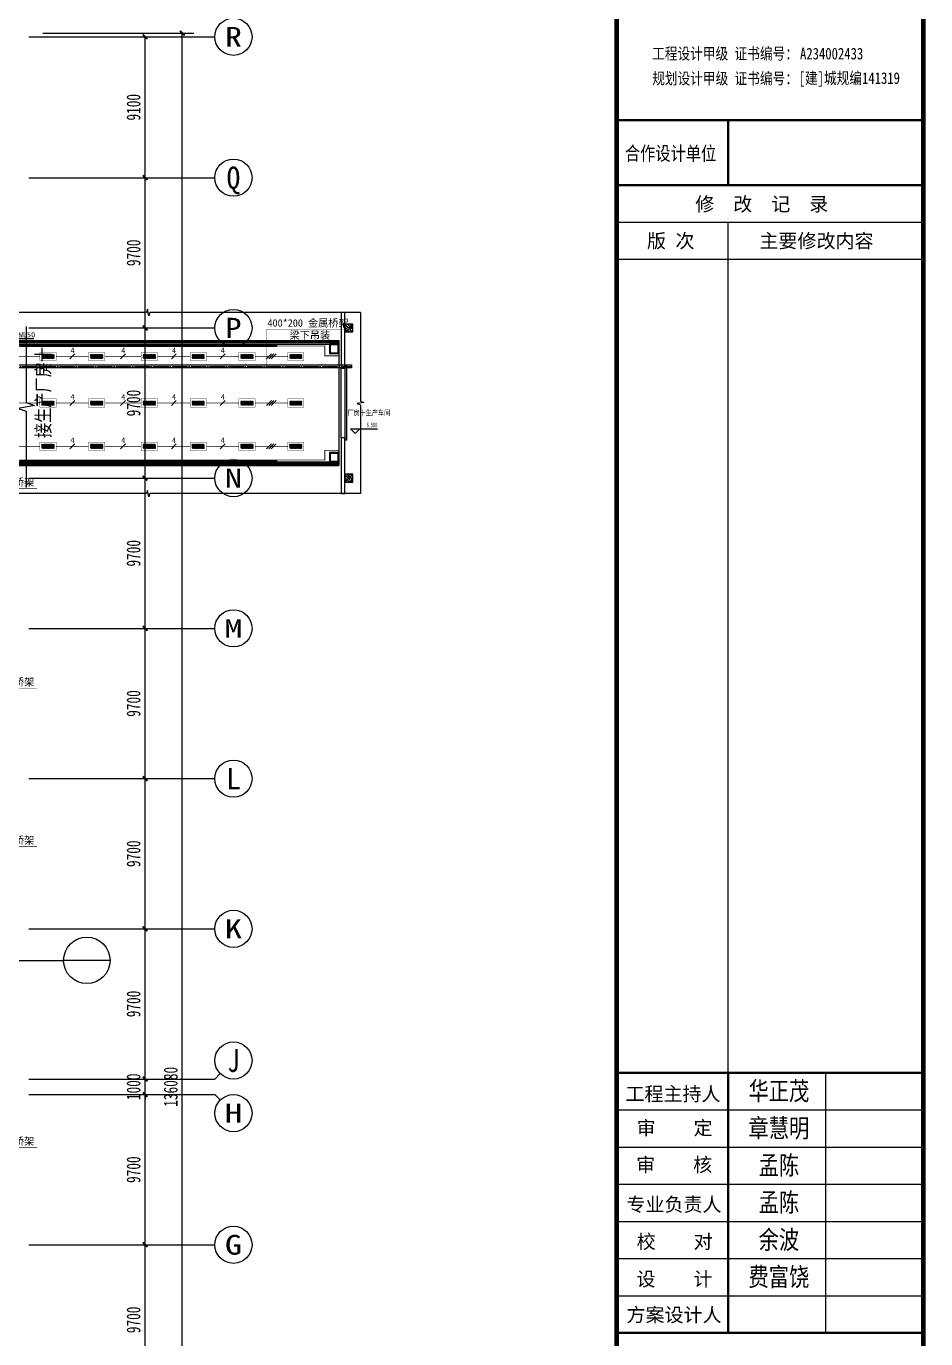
# Model space of a CAD drawing. Header units: millimetres. Extents: x -633009578 to 5705885, y -633235091 to 2571734.
# Drawn here: x 2916448 to 2974505, y 1907532 to 1992280 of the extents above; entities that cross this region are included whole.
import ezdxf
from ezdxf.enums import TextEntityAlignment as Align

# ---------------------------------------------------------------- set-up
doc = ezdxf.new("R2010")
doc.units = ezdxf.units.MM
doc.header["$LTSCALE"] = 1000
doc.header["$MEASUREMENT"] = 0
doc.linetypes.add('DASH', pattern=[0.35, 0.25, -0.1])
doc.linetypes.add('DOTE', pattern=[2.42, 2, -0.2, 0.02, -0.2])
doc.layers.get('0').update_dxf_attribs({"color": 9})
for name, color, linetype in [('3T_WOOD', 21, 'Continuous'), ('A-COLUM(柱)', 255, 'Continuous'), ('A-DI-E(标高)', 73, 'Continuous'), ('A-DI-I(索引)', 21, 'Continuous'), ('A-DI-S(箭头)', 76, 'Continuous'), ('A-DOOR(门）', 4, 'Continuous'), ('A-EQPM(设备)', 15, 'Continuous'), ('A-FLOR(看线)', 8, 'Continuous'), ('A-LM-RAIL(栏杆)', 167, 'Continuous'), ('A-ROOF-G(钢构)', 25, 'Continuous'), ('A-TEXT(房间)', 243, 'Continuous'), ('A-WALL(墙)', 255, 'Continuous'), ('A-WINDOW（窗）', 4, 'Continuous'), ('AXIS_TEXT', 7, 'Continuous'), ('C-AXIS(轴号)', 3, 'Continuous'), ('PUB_TEXT', 7, 'Continuous'), ('电-强电平面-标注', 3, 'Continuous'), ('电-强电平面-线缆', 3, 'Continuous'), ('电-桥架', 4, 'Continuous'), ('设备-照明', 3, 'Continuous'), ('设备-箱柜', 3, 'Continuous'), ('院图签、封面151013$0$PUB_TITLE', 153, 'Continuous'), ('院图签、封面151013$0$图签文字', 4, 'Continuous')]:
    doc.layers.add(name, color=color, linetype=linetype)
doc.styles.add('_TCH_AXIS', font='simhei.ttf', dxfattribs={"bigfont": 'GBCBIG'})
doc.styles.add('_TCH_DIM', font='simhei.ttf', dxfattribs={"width": 0.8, "bigfont": 'hztxt.shx'})
doc.styles.add('_TCH_DIM_T3', font='simhei.ttf', dxfattribs={"width": 0.707, "bigfont": 'GBCBIG'})
doc.styles.add('COMPLEX', font='simhei.ttf')
doc.styles.add('ELEC-DIM', font='simhei.ttf')
doc.styles.add('IDQSTYLE', font='simhei.ttf', dxfattribs={"width": 0.707, "bigfont": 'hztxt.shx'})
doc.styles.add('TXT', font='simhei.ttf', dxfattribs={"width": 0.8, "bigfont": 'hztxt.shx'})
doc.styles.add('院图签、封面151013$0$-宋体', font='simhei.ttf', dxfattribs={"width": 0.8})
doc.dimstyles.new('_TCH_ARCH&&300', dxfattribs={"dimtxt": 892.5, "dimasz": 300, "dimexe": 750, "dimexo": 900, "dimgap": 300, "dimtad": 1, "dimdec": 0, "dimzin": 0, "dimdsep": 46, "dimtxsty": '_TCH_DIM_T3', "dimblk": 'ARCHTICK', "dimcen": 0.09, "dimclrt": 7, "dimazin": 2, "dimtfac": 1, "dimtdec": 0, "dimtix": 1, "dimtmove": 2, "dimatfit": 3, "dimfxl": 1, "dimtolj": 1, "dimtzin": 0, "dimarcsym": 0})

# ---------------------------------------------------------------- blocks, each defined once
blk = doc.blocks.new('_ArchTick')
at = {"color": 0, "linetype": 'ByBlock', "const_width": 0.4}
blk.add_lwpolyline([(-0.5, -0.5), (0.5, 0.5)], dxfattribs=at)
blk = doc.blocks.new('*D497')
at = {"layer": 'C-AXIS(轴号)', "color": 0, "lineweight": -2, "transparency": 16777216}
for p, q in [((1261641, 1235622), (1268991, 1235622)), ((1268241, 1225922), (1268241, 1235622)), ((1261641, 1225922), (1268991, 1225922))]:
    blk.add_line(p, q, dxfattribs=at)
at = {"layer": 'Defpoints', "color": 0, "transparency": 16777216}
for p in [(1260741, 1235622), (1268241, 1235622), (1260741, 1225922)]:
    blk.add_point(p, dxfattribs=at)
at = {"layer": 'C-AXIS(轴号)', "color": 0, "linetype": 'ByBlock', "lineweight": -2, "transparency": 16777216, "xscale": 300, "yscale": 300, "zscale": 300}
for p, rotation in [((1268241, 1235622), 90), ((1268241, 1225922), 270)]:
    blk.add_blockref('_ArchTick', p, dxfattribs=dict(at, rotation=rotation))
at = {"layer": 'C-AXIS(轴号)', "color": 7, "transparency": 16777216, "insert": (1267494, 1230772), "char_height": 892.5, "attachment_point": 5, "rotation": 90, "style": '_TCH_DIM_T3'}
blk.add_mtext('\\A1;9700', dxfattribs=at)
blk = doc.blocks.new('*D498')
at = {"layer": 'C-AXIS(轴号)', "color": 0, "lineweight": -2, "transparency": 16777216}
for p, q in [((1261641, 1245322), (1268991, 1245322)), ((1268241, 1235622), (1268241, 1245322)), ((1261641, 1235622), (1268991, 1235622))]:
    blk.add_line(p, q, dxfattribs=at)
at = {"layer": 'Defpoints', "color": 0, "transparency": 16777216}
for p in [(1260741, 1245322), (1268241, 1245322), (1260741, 1235622)]:
    blk.add_point(p, dxfattribs=at)
at = {"layer": 'C-AXIS(轴号)', "color": 0, "linetype": 'ByBlock', "lineweight": -2, "transparency": 16777216, "xscale": 300, "yscale": 300, "zscale": 300}
for p, rotation in [((1268241, 1245322), 90), ((1268241, 1235622), 270)]:
    blk.add_blockref('_ArchTick', p, dxfattribs=dict(at, rotation=rotation))
at = {"layer": 'C-AXIS(轴号)', "color": 7, "transparency": 16777216, "insert": (1267494, 1240472), "char_height": 892.5, "attachment_point": 5, "rotation": 90, "style": '_TCH_DIM_T3'}
blk.add_mtext('\\A1;9700', dxfattribs=at)
blk = doc.blocks.new('*D499')
at = {"layer": 'C-AXIS(轴号)', "color": 0, "lineweight": -2, "transparency": 16777216}
for p, q in [((1261641, 1246322), (1268991, 1246322)), ((1268241, 1246322), (1268241, 1246622)), ((1268241, 1245322), (1268241, 1246322)), ((1261641, 1245322), (1268991, 1245322)), ((1268241, 1245322), (1268241, 1245022))]:
    blk.add_line(p, q, dxfattribs=at)
at = {"layer": 'Defpoints', "color": 0, "transparency": 16777216}
for p in [(1260741, 1246322), (1268241, 1246322), (1260741, 1245322)]:
    blk.add_point(p, dxfattribs=at)
at = {"layer": 'C-AXIS(轴号)', "color": 0, "linetype": 'ByBlock', "lineweight": -2, "transparency": 16777216, "xscale": 300, "yscale": 300, "zscale": 300}
for p, rotation in [((1268241, 1246322), 270), ((1268241, 1245322), 90)]:
    blk.add_blockref('_ArchTick', p, dxfattribs=dict(at, rotation=rotation))
at = {"layer": 'C-AXIS(轴号)', "color": 7, "transparency": 16777216, "insert": (1267494, 1245822), "char_height": 892.5, "attachment_point": 5, "rotation": 90, "style": '_TCH_DIM_T3'}
blk.add_mtext('\\A1;1000', dxfattribs=at)
blk = doc.blocks.new('*D500')
at = {"layer": 'C-AXIS(轴号)', "color": 0, "lineweight": -2, "transparency": 16777216}
for p, q in [((1261641, 1256022), (1268991, 1256022)), ((1268241, 1246322), (1268241, 1256022)), ((1261641, 1246322), (1268991, 1246322))]:
    blk.add_line(p, q, dxfattribs=at)
at = {"layer": 'Defpoints', "color": 0, "transparency": 16777216}
for p in [(1260741, 1256022), (1268241, 1256022), (1260741, 1246322)]:
    blk.add_point(p, dxfattribs=at)
at = {"layer": 'C-AXIS(轴号)', "color": 0, "linetype": 'ByBlock', "lineweight": -2, "transparency": 16777216, "xscale": 300, "yscale": 300, "zscale": 300}
for p, rotation in [((1268241, 1256022), 90), ((1268241, 1246322), 270)]:
    blk.add_blockref('_ArchTick', p, dxfattribs=dict(at, rotation=rotation))
at = {"layer": 'C-AXIS(轴号)', "color": 7, "transparency": 16777216, "insert": (1267494, 1251172), "char_height": 892.5, "attachment_point": 5, "rotation": 90, "style": '_TCH_DIM_T3'}
blk.add_mtext('\\A1;9700', dxfattribs=at)
blk = doc.blocks.new('*D501')
at = {"layer": 'C-AXIS(轴号)', "color": 0, "lineweight": -2, "transparency": 16777216}
for p, q in [((1261641, 1265722), (1268991, 1265722)), ((1268241, 1256022), (1268241, 1265722)), ((1261641, 1256022), (1268991, 1256022))]:
    blk.add_line(p, q, dxfattribs=at)
at = {"layer": 'Defpoints', "color": 0, "transparency": 16777216}
for p in [(1260741, 1265722), (1268241, 1265722), (1260741, 1256022)]:
    blk.add_point(p, dxfattribs=at)
at = {"layer": 'C-AXIS(轴号)', "color": 0, "linetype": 'ByBlock', "lineweight": -2, "transparency": 16777216, "xscale": 300, "yscale": 300, "zscale": 300}
for p, rotation in [((1268241, 1265722), 90), ((1268241, 1256022), 270)]:
    blk.add_blockref('_ArchTick', p, dxfattribs=dict(at, rotation=rotation))
at = {"layer": 'C-AXIS(轴号)', "color": 7, "transparency": 16777216, "insert": (1267494, 1260872), "char_height": 892.5, "attachment_point": 5, "rotation": 90, "style": '_TCH_DIM_T3'}
blk.add_mtext('\\A1;9700', dxfattribs=at)
blk = doc.blocks.new('*D502')
at = {"layer": 'C-AXIS(轴号)', "color": 0, "lineweight": -2, "transparency": 16777216}
for p, q in [((1261641, 1275422), (1268991, 1275422)), ((1268241, 1265722), (1268241, 1275422)), ((1261641, 1265722), (1268991, 1265722))]:
    blk.add_line(p, q, dxfattribs=at)
at = {"layer": 'Defpoints', "color": 0, "transparency": 16777216}
for p in [(1260741, 1275422), (1268241, 1275422), (1260741, 1265722)]:
    blk.add_point(p, dxfattribs=at)
at = {"layer": 'C-AXIS(轴号)', "color": 0, "linetype": 'ByBlock', "lineweight": -2, "transparency": 16777216, "xscale": 300, "yscale": 300, "zscale": 300}
for p, rotation in [((1268241, 1275422), 90), ((1268241, 1265722), 270)]:
    blk.add_blockref('_ArchTick', p, dxfattribs=dict(at, rotation=rotation))
at = {"layer": 'C-AXIS(轴号)', "color": 7, "transparency": 16777216, "insert": (1267494, 1270572), "char_height": 892.5, "attachment_point": 5, "rotation": 90, "style": '_TCH_DIM_T3'}
blk.add_mtext('\\A1;9700', dxfattribs=at)
blk = doc.blocks.new('*D503')
at = {"layer": 'C-AXIS(轴号)', "color": 0, "lineweight": -2, "transparency": 16777216}
for p, q in [((1261641, 1285122), (1268991, 1285122)), ((1268241, 1275422), (1268241, 1285122)), ((1261641, 1275422), (1268991, 1275422))]:
    blk.add_line(p, q, dxfattribs=at)
at = {"layer": 'Defpoints', "color": 0, "transparency": 16777216}
for p in [(1260741, 1285122), (1268241, 1285122), (1260741, 1275422)]:
    blk.add_point(p, dxfattribs=at)
at = {"layer": 'C-AXIS(轴号)', "color": 0, "linetype": 'ByBlock', "lineweight": -2, "transparency": 16777216, "xscale": 300, "yscale": 300, "zscale": 300}
for p, rotation in [((1268241, 1285122), 90), ((1268241, 1275422), 270)]:
    blk.add_blockref('_ArchTick', p, dxfattribs=dict(at, rotation=rotation))
at = {"layer": 'C-AXIS(轴号)', "color": 7, "transparency": 16777216, "insert": (1267494, 1280272), "char_height": 892.5, "attachment_point": 5, "rotation": 90, "style": '_TCH_DIM_T3'}
blk.add_mtext('\\A1;9700', dxfattribs=at)
blk = doc.blocks.new('*D504')
at = {"layer": 'C-AXIS(轴号)', "color": 0, "lineweight": -2, "transparency": 16777216}
for p, q in [((1261641, 1294822), (1268991, 1294822)), ((1268241, 1285122), (1268241, 1294822)), ((1261641, 1285122), (1268991, 1285122))]:
    blk.add_line(p, q, dxfattribs=at)
at = {"layer": 'Defpoints', "color": 0, "transparency": 16777216}
for p in [(1260741, 1294822), (1268241, 1294822), (1260741, 1285122)]:
    blk.add_point(p, dxfattribs=at)
at = {"layer": 'C-AXIS(轴号)', "color": 0, "linetype": 'ByBlock', "lineweight": -2, "transparency": 16777216, "xscale": 300, "yscale": 300, "zscale": 300}
for p, rotation in [((1268241, 1294822), 90), ((1268241, 1285122), 270)]:
    blk.add_blockref('_ArchTick', p, dxfattribs=dict(at, rotation=rotation))
at = {"layer": 'C-AXIS(轴号)', "color": 7, "transparency": 16777216, "insert": (1267494, 1289972), "char_height": 892.5, "attachment_point": 5, "rotation": 90, "style": '_TCH_DIM_T3'}
blk.add_mtext('\\A1;9700', dxfattribs=at)
blk = doc.blocks.new('*D505')
at = {"layer": 'C-AXIS(轴号)', "color": 0, "lineweight": -2, "transparency": 16777216}
for p, q in [((1261641, 1304522), (1268991, 1304522)), ((1268241, 1294822), (1268241, 1304522)), ((1261641, 1294822), (1268991, 1294822))]:
    blk.add_line(p, q, dxfattribs=at)
at = {"layer": 'Defpoints', "color": 0, "transparency": 16777216}
for p in [(1260741, 1304522), (1268241, 1304522), (1260741, 1294822)]:
    blk.add_point(p, dxfattribs=at)
at = {"layer": 'C-AXIS(轴号)', "color": 0, "linetype": 'ByBlock', "lineweight": -2, "transparency": 16777216, "xscale": 300, "yscale": 300, "zscale": 300}
for p, rotation in [((1268241, 1304522), 90), ((1268241, 1294822), 270)]:
    blk.add_blockref('_ArchTick', p, dxfattribs=dict(at, rotation=rotation))
at = {"layer": 'C-AXIS(轴号)', "color": 7, "transparency": 16777216, "insert": (1267494, 1299672), "char_height": 892.5, "attachment_point": 5, "rotation": 90, "style": '_TCH_DIM_T3'}
blk.add_mtext('\\A1;9700', dxfattribs=at)
blk = doc.blocks.new('*D506')
at = {"layer": 'C-AXIS(轴号)', "color": 0, "lineweight": -2, "transparency": 16777216}
for p, q in [((1261641, 1313622), (1268991, 1313622)), ((1268241, 1304522), (1268241, 1313622)), ((1261641, 1304522), (1268991, 1304522))]:
    blk.add_line(p, q, dxfattribs=at)
at = {"layer": 'Defpoints', "color": 0, "transparency": 16777216}
for p in [(1260741, 1313622), (1268241, 1313622), (1260741, 1304522)]:
    blk.add_point(p, dxfattribs=at)
at = {"layer": 'C-AXIS(轴号)', "color": 0, "linetype": 'ByBlock', "lineweight": -2, "transparency": 16777216, "xscale": 300, "yscale": 300, "zscale": 300}
for p, rotation in [((1268241, 1313622), 90), ((1268241, 1304522), 270)]:
    blk.add_blockref('_ArchTick', p, dxfattribs=dict(at, rotation=rotation))
at = {"layer": 'C-AXIS(轴号)', "color": 7, "transparency": 16777216, "insert": (1267494, 1309072), "char_height": 892.5, "attachment_point": 5, "rotation": 90, "style": '_TCH_DIM_T3'}
blk.add_mtext('\\A1;9100', dxfattribs=at)
blk = doc.blocks.new('*D507')
at = {"layer": 'C-AXIS(轴号)', "color": 0, "lineweight": -2, "transparency": 16777216}
for p, q in [((1261641, 1313862), (1271391, 1313862)), ((1270641, 1177782), (1270641, 1313862)), ((1261641, 1177782), (1271391, 1177782))]:
    blk.add_line(p, q, dxfattribs=at)
at = {"layer": 'Defpoints', "color": 0, "transparency": 16777216}
for p in [(1260741, 1313862), (1270641, 1313862), (1260741, 1177782)]:
    blk.add_point(p, dxfattribs=at)
at = {"layer": 'C-AXIS(轴号)', "color": 0, "linetype": 'ByBlock', "lineweight": -2, "transparency": 16777216, "xscale": 300, "yscale": 300, "zscale": 300}
for p, rotation in [((1270641, 1313862), 90), ((1270641, 1177782), 270)]:
    blk.add_blockref('_ArchTick', p, dxfattribs=dict(at, rotation=rotation))
at = {"layer": 'C-AXIS(轴号)', "color": 7, "transparency": 16777216, "insert": (1269894, 1245822), "char_height": 892.5, "attachment_point": 5, "rotation": 90, "style": '_TCH_DIM_T3'}
blk.add_mtext('\\A1;136080', dxfattribs=at)
blk = doc.blocks.new('_AXISO')
blk.add_circle((0, 0), 0.5)
at = {"layer": 'AXIS_TEXT', "style": 'COMPLEX', "width": 1.041667}
blk.add_attdef('A', text='', height=0.56, dxfattribs=at).set_placement((-0.25, -0.28), (0.25, -0.28), align=Align.FIT)
blk = doc.blocks.new('_FZH')
h = blk.add_hatch()
h.set_pattern_fill('钢筋混凝土', color=256, scale=0.1, style=0)
h.set_pattern_definition([(45, (0, 0), (-0.17678, 0.17678), []), (50, (0, 0), (0.71726, -0.06275), [0.075, -0.825]), (355, (0, 0), (-0.13875, 0.7522), [0.06, -0.66]), (100.45, (0.0598, -0.0052), (0.5785, 0.68944), [0.06374, -0.70114]), (46.18, (0, 0.2), (1.0672, -0.1655), [0.1125, -1.2375]), (96.64, (0.0889, 0.1862), (0.9347, 0.9741), [0.0956, -1.0517]), (351.18, (0, 0.2), (0.9347, 0.9741), [0.09, -0.99]), (21, (0.1, 0.15), (0.5969, -0.4026), [0.075, -0.825]), (326, (0.1, 0.15), (0.2433, 0.72515), [0.06, -0.66]), (71.45, (0.14974, 0.11645), (0.8402, 0.32253), [0.06374, -0.70114]), (37.5, (0, 0), (0.01216, 0.33289), [0, -0.652, 0, -0.67, 0, -0.6625]), (7.5, (0, 0), (0.26307, 0.39441), [0, -0.382, 0, -0.637, 0, -0.2525]), (-32.5, (-0.223, 0), (0.53382, -0.022555), [0, -0.25, 0, -0.78, 0, -1.035]), (-42.5, (-0.323, 0), (0.58319, 0.1001), [0, -0.325, 0, -0.518, 0, -0.735])])
h.paths.add_polyline_path([(-0.5, -0.5), (0.5, -0.5), (0.5, 0.5), (-0.5, 0.5)])
blk.add_lwpolyline([(-0.5, -0.5), (0.5, -0.5), (0.5, 0.5), (-0.5, 0.5)], close=True)
blk = doc.blocks.new('$TCHSYS$WIN2D')
for p, q in [((-0.5, 0.5), (0.5, 0.5)), ((-0.5, 0.5), (-0.5, -0.5)), ((0.5, 0.5), (0.5, -0.5)), ((0.5, 0.1667), (-0.5, 0.1667)), ((0.5, -0.1667), (-0.5, -0.1667)), ((-0.5, -0.5), (0.5, -0.5))]:
    blk.add_line(p, q)
blk = doc.blocks.new('$DorLib2D$00000126')
at = {"color": 0, "linetype": 'Continuous'}
for p, q in [((-0.532, 0.5), (-0.532, 0.9)), ((0.532, 0.9), (0.532, 0.5))]:
    blk.add_line(p, q, dxfattribs=at)
at = {"color": 0, "linetype": 'DASH'}
for p, q in [((-0.532, 0.9), (0.532, 0.9)), ((-0.532, 0.5), (0.532, 0.5))]:
    blk.add_line(p, q, dxfattribs=at)
blk = doc.blocks.new('G$C40EB86D1')
at = {"layer": 'A-DI-E(标高)'}
for p, q in [((26559, 2633), (26259, 2933)), ((26259, 2933), (28003, 2933)), ((26559, 2633), (26859, 2933))]:
    blk.add_line(p, q, dxfattribs=at)
at = {"layer": 'A-DI-S(箭头)'}
for points in [[(-500, 10450), (-500, 4712), (-290, 4636), (-710, 4562), (-500, 4487), (-500, -1250)], [(26900, 10450), (13312, 10450), (13236, 10240), (13162, 10660), (13087, 10450), (-500, 10450)], [(26900, 10450), (26900, 4712), (27110, 4636), (26690, 4562), (26900, 4487), (26900, -1250)], [(26900, -1250), (13312, -1250), (13236, -1460), (13162, -1040), (13087, -1250), (-500, -1250)]]:
    blk.add_lwpolyline(points, dxfattribs=at)
at = {"layer": 'A-DOOR(门）'}
for p, q in [((740, 2350), (740, 6850)), ((25660, 2350), (25660, 6850))]:
    blk.add_line(p, q, dxfattribs=at)
at = {"layer": 'A-EQPM(设备)', "const_width": 50}
for points in [[(900, 8050), (900, 7650), (1800, 7650), (1800, 8280), (4900, 8280), (4900, 8400)], [(25500, 8050), (25500, 7650), (24600, 7650), (24600, 8280), (21500, 8280), (21500, 8400)], [(900, 1150), (900, 1550), (1800, 1550), (1800, 920), (4900, 920), (4900, 800)], [(25500, 1150), (25500, 1550), (24600, 1550), (24600, 920), (21500, 920), (21500, 800)]]:
    blk.add_lwpolyline(points, dxfattribs=at)
at = {"layer": 'A-FLOR(看线)'}
for points in [[(900, 8400), (900, 800)], [(4900, 8280), (21500, 8280)], [(25500, 8400), (25500, 800)], [(4900, 920), (21500, 920)]]:
    blk.add_lwpolyline(points, dxfattribs=at)
at = {"layer": 'A-LM-RAIL(栏杆)'}
for points in [[(4900, 8360), (21500, 8360)], [(4900, 8320), (21500, 8320)], [(4900, 880), (21500, 880)], [(4900, 840), (21500, 840)]]:
    blk.add_lwpolyline(points, dxfattribs=at)
at = {"layer": 'A-ROOF-G(钢构)'}
for points in [[(900, 8400), (1500, 8400), (1500, 7800), (900, 7800)], [(950, 8350), (1450, 8350), (1450, 7850), (950, 7850)], [(25500, 8400), (24900, 8400), (24900, 7800), (25500, 7800)], [(25450, 8350), (24950, 8350), (24950, 7850), (25450, 7850)], [(900, 1400), (1500, 1400), (1500, 800), (900, 800)], [(950, 1350), (1450, 1350), (1450, 850), (950, 850)], [(25500, 1400), (24900, 1400), (24900, 800), (25500, 800)], [(25450, 1350), (24950, 1350), (24950, 850), (25450, 850)]]:
    blk.add_lwpolyline(points, close=True, dxfattribs=at)
at = {"layer": 'A-WALL(墙)'}
for p, q in [((500, 10450), (500, 6850)), ((740, 10450), (500, 10450)), ((740, 6850), (740, 10450)), ((25660, 10450), (25660, 6850)), ((25900, 10450), (25660, 10450)), ((25900, 6850), (25900, 10450)), ((900, 8640), (900, 8400)), ((25500, 8640), (25500, 8400)), ((500, 6850), (740, 6850)), ((25660, 6850), (25900, 6850)), ((740, 2350), (500, 2350)), ((500, 2350), (500, -1250)), ((740, -1250), (740, 2350)), ((25900, 2350), (25660, 2350)), ((25660, 2350), (25660, -1250)), ((25900, -1250), (25900, 2350)), ((900, 800), (900, 560)), ((25500, 800), (25500, 560)), ((500, -1250), (740, -1250)), ((25660, -1250), (25900, -1250))]:
    blk.add_line(p, q, dxfattribs=at)
at = {"layer": 'A-COLUM(柱)', "xscale": 500, "yscale": 500, "zscale": 500, "rotation": 90}
for p in [(250, 9450), (26150, 9450), (250, -250), (26150, -250)]:
    blk.add_blockref('_FZH', p, dxfattribs=at)
at = {"layer": 'A-DOOR(门）', "xscale": -4500, "zscale": -4500, "rotation": 89.99999999999999}
for p, yscale in [((620, 4600), 240), ((25780, 4600), -240)]:
    blk.add_blockref('$DorLib2D$00000126', p, dxfattribs=dict(at, yscale=yscale))
at = {"layer": 'A-WINDOW（窗）', "xscale": -24600, "zscale": -24600, "rotation": 180}
for p, yscale in [((13200, 8520), 240), ((13200, 680), -240)]:
    blk.add_blockref('$TCHSYS$WIN2D', p, dxfattribs=dict(at, yscale=yscale))
at = {"layer": 'A-TEXT(房间)', "style": 'TXT', "width": 0.8}
blk.add_text('厂房十生产车间', height=350, dxfattribs=at).set_placement((26066, 3797))
at = {"layer": 'PUB_TEXT', "style": '_TCH_DIM', "width": 0.564706}
blk.add_text('6.500', height=297.5, dxfattribs=at).set_placement((27301, 3038))
blk = doc.blocks.new('*X353')
at = {"color": 0, "linetype": 'Continuous'}
for p, q in [((277.11, 221.95), (279.54, 224.38)), ((277.11, 222.23), (279.25, 224.38)), ((277.11, 222.52), (278.97, 224.38)), ((277.11, 222.8), (278.69, 224.38)), ((277.11, 223.08), (278.41, 224.38)), ((277.11, 223.37), (278.12, 224.38)), ((277.11, 223.65), (277.84, 224.38)), ((277.11, 223.93), (277.56, 224.38)), ((277.11, 224.21), (277.27, 224.38)), ((277.32, 221.88), (279.82, 224.38)), ((277.6, 221.88), (280.1, 224.38)), ((277.89, 221.88), (280.39, 224.38)), ((278.17, 221.88), (280.67, 224.38)), ((278.45, 221.88), (280.95, 224.38)), ((278.73, 221.88), (281.23, 224.38)), ((279.02, 221.88), (281.52, 224.38)), ((279.3, 221.88), (281.8, 224.38)), ((279.58, 221.88), (282.08, 224.38)), ((279.87, 221.88), (282.37, 224.38)), ((280.15, 221.88), (282.65, 224.38)), ((280.43, 221.88), (282.93, 224.38)), ((280.71, 221.88), (283.21, 224.38)), ((281, 221.88), (283.5, 224.38)), ((281.28, 221.88), (283.78, 224.38)), ((281.56, 221.88), (284.06, 224.38)), ((281.85, 221.88), (284.35, 224.38)), ((282.13, 221.88), (284.61, 224.36)), ((282.41, 221.88), (284.61, 224.08)), ((282.69, 221.88), (284.61, 223.79)), ((282.98, 221.88), (284.61, 223.51)), ((283.26, 221.88), (284.61, 223.23)), ((283.54, 221.88), (284.61, 222.95)), ((283.83, 221.88), (284.61, 222.66)), ((284.11, 221.88), (284.61, 222.38)), ((284.39, 221.88), (284.61, 222.1))]:
    blk.add_line(p, q, dxfattribs=at)
blk = doc.blocks.new('HC000062')
at = {"color": 0, "linetype": 'Continuous', "const_width": 0.2}
for points in [[(-4.98, 2.5), (5.02, 2.5), (5.02, -2.5), (-4.98, -2.5), (-4.98, 2.5)], [(-3.73, 1.25), (-3.73, -1.25), (3.77, -1.25), (3.77, 1.25), (-3.73, 1.25)]]:
    blk.add_lwpolyline(points, dxfattribs=at)
at = {"color": 0, "linetype": 'Continuous'}
blk.add_blockref('*X353', (-280.83, -223.13), dxfattribs=at)
at = {"color": 0, "style": 'IDQSTYLE', "width": 0.7}
blk.add_attdef('PSFHATT', (7.02, -2.5), '', height=2.5, dxfattribs=at)
blk = doc.blocks.new('建筑图框_A1')
at = {"layer": '院图签、封面151013$0$PUB_TITLE'}
for p, q in [((76500, 49000), (83100, 49000)), ((83100, 49000), (76500, 49000)), ((76500, 49000), (83100, 49000)), ((83100, 48200), (76500, 48200)), ((78900, 29801), (78900, 48199)), ((83100, 47400), (76500, 47400)), ((83100, 29900), (76500, 29900)), ((83100, 29900), (76500, 29900)), ((76500, 29900), (83100, 29900)), ((76500, 29900), (83100, 29900)), ((76500, 29900), (83100, 29900)), ((83100, 29900), (76500, 29900)), ((76500, 29900), (83100, 29900)), ((76500, 29900), (83100, 29900)), ((83100, 29900), (76500, 29900)), ((81000, 24301), (81000, 29900)), ((76500, 29100), (83100, 29100)), ((76500, 28300), (83100, 28300)), ((76500, 27500), (83100, 27500)), ((76500, 26700), (83100, 26700)), ((76500, 25900), (83100, 25900)), ((76500, 25100), (83100, 25100))]:
    blk.add_line(p, q, dxfattribs=at)
at = {"layer": '院图签、封面151013$0$PUB_TITLE', "const_width": 100}
blk.add_lwpolyline([(2500, 1000), (83100, 1000), (83100, 58400), (2500, 58400)], close=True, dxfattribs=at)
at = {"layer": '院图签、封面151013$0$PUB_TITLE'}
for points, const_width in [([(76500, 1000), (76500, 58400)], 100), ([(76500, 50400), (83100, 50400)], 48), ([(78900, 49000), (78900, 50400)], 48), ([(76500, 49000), (83100, 49000)], 48), ([(76500, 29900), (83100, 29900)], 50), ([(76500, 29900), (83100, 29900)], 48), ([(76500, 29900), (83100, 29900)], 48), ([(76500, 29900), (83100, 29900)], 48), ([(76500, 29900), (83100, 29900)], 48), ([(76500, 29900), (83100, 29900)], 48), ([(76500, 29900), (83100, 29900)], 48), ([(76500, 29900), (83100, 29900)], 48), ([(76500, 29900), (83100, 29900)], 48), ([(83100, 29900), (76500, 29900)], 35.3), ([(83100, 29900), (76500, 29900)], 35.3), ([(78900, 24301), (78900, 29900)], 48), ([(76500, 24300), (83100, 24300)], 48)]:
    blk.add_lwpolyline(points, dxfattribs=dict(at, const_width=const_width))
at = {"layer": '院图签、封面151013$0$PUB_TITLE', "style": '院图签、封面151013$0$-宋体', "width": 0.8}
for s, height, p in [('工程设计甲级 证书编号：', 250, (77264, 51709)), ('A234002433', 250, (80445, 51709)), ('规划设计甲级 证书编号：', 250, (77264, 51174)), ('[建]城规编141319', 250, (80416, 51182)), ('合作设计单位', 300, (76678, 49536))]:
    blk.add_text(s, height=height, dxfattribs=at).set_placement(p)
at = {"layer": '院图签、封面151013$0$PUB_TITLE', "style": '院图签、封面151013$0$-宋体'}
for s, p in [('修  改  记  录', (78192, 48446)), ('版 次', (77152, 47653)), ('主要修改内容', (79572, 47653)), ('工程主持人', (76689, 29294)), ('审    定', (76930, 28560)), ('审    核', (76921, 27769)), ('专业负责人', (76711, 26914)), ('校    对', (76930, 26115)), ('设    计', (76926, 25308)), ('方案设计人', (76712, 24538))]:
    blk.add_text(s, height=300, dxfattribs=at).set_placement(p)
at = {"layer": '院图签、封面151013$0$图签文字', "color": 6, "style": '院图签、封面151013$0$-宋体'}
for tag, height, width, p in [('工程主持人', 400, 0.8, (79991, 29506)), ('审定', 400, 0.8, (79991, 28706)), ('审核', 400, 0.8, (79991, 27906)), ('专业负责人', 400, 0.8, (79991, 27106)), ('校对', 400, 0.8, (79991, 26306)), ('设计', 400, 0.8, (79991, 25506)), ('方案设计人', 400, 0.8, (79991, 24707)), ('工程编号', 300, 0.7, (81000, 8700)), ('版次', 300, 0.7, (78738, 3006)), ('日期', 300, 0.7, (82038, 3000)), ('比例', 300, 0.7, (78738, 2200)), ('图号_X施', 300, 0.7, (81538, 2200)), ('图号', 200, 0.7, (82538, 2400)), ('图号_总数', 200, 0.7, (82538, 2000))]:
    blk.add_attdef(tag, text='', height=height, dxfattribs=dict(at, width=width)).set_placement(p, align=Align.MIDDLE_CENTER)
at = {"layer": '院图签、封面151013$0$图签文字', "color": 6, "style": '院图签、封面151013$0$-宋体', "width": 0.7}
for tag, p in [('建设单位_001', (80936, 7446)), ('工程名称_001', (80934, 6045)), ('图名_001', (79743, 4060))]:
    blk.add_attdef(tag, p, '', height=300, dxfattribs=at)
blk = doc.blocks.new('9-3-1')
at = {"layer": 'A-DI-I(索引)'}
for p in [(1256723.8, 1253984.2), (1265978.9, 1253984.2)]:
    blk.add_line(p, (1262978.9, 1253984.2), dxfattribs=at)
blk.add_circle((1264478.9, 1253984.2), 1500, dxfattribs=at)
at = {"layer": 'A-DI-S(箭头)'}
blk.add_lwpolyline([(1260568.4, 1294922.1), (1260568.4, 1290003.3), (1261093.4, 1289812.2), (1260043.4, 1289627.1), (1260568.4, 1289440.8), (1260568.4, 1284522.1)], dxfattribs=at)
at = {"layer": 'A-WALL(墙)'}
blk.add_line((1260568.4, 1285932.1), (1260568.4, 1286172.1), dxfattribs=at)
at = {"layer": 'C-AXIS(轴号)'}
for p, q in [((1260740.6, 1313622.1), (1272740.6, 1313622.1)), ((1260740.6, 1304522.1), (1272740.6, 1304522.1)), ((1260740.6, 1294822.1), (1272740.6, 1294822.1)), ((1260740.6, 1285122.1), (1272740.6, 1285122.1)), ((1260740.6, 1275422.1), (1272740.6, 1275422.1)), ((1260740.6, 1265722.1), (1272740.6, 1265722.1)), ((1260740.6, 1256022.1), (1272740.6, 1256022.1)), ((1273092.1, 1246673.6), (1272740.6, 1246322.1)), ((1260740.6, 1246322.1), (1272740.6, 1246322.1)), ((1260740.6, 1245322.1), (1272740.6, 1245322.1)), ((1273092.1, 1244970.6), (1272740.6, 1245322.1)), ((1260740.6, 1235622.1), (1272740.6, 1235622.1))]:
    blk.add_line(p, q, dxfattribs=at)
ref = blk.add_blockref('_AXISO', (1273940.6, 1313622.1), dxfattribs=dict(at, xscale=2400, yscale=2400, zscale=2400))
ref.add_attrib('A', 'R', dxfattribs={"layer": 'AXIS_TEXT', "height": 1275.6, "style": '_TCH_AXIS'}).set_placement((1273393.9, 1312984.3), (1274487.3, 1312984.3), align=Align.FIT)
ref = blk.add_blockref('_AXISO', (1273940.6, 1304522.1), dxfattribs=dict(at, xscale=2400, yscale=2400, zscale=2400))
ref.add_attrib('A', 'Q', dxfattribs={"layer": 'AXIS_TEXT', "height": 1430.8, "style": '_TCH_AXIS', "width": 0.807692}).set_placement((1273500.4, 1303806.7), (1274380.8, 1303806.7), align=Align.FIT)
ref = blk.add_blockref('_AXISO', (1273940.6, 1294822.1), dxfattribs=dict(at, xscale=2400, yscale=2400, zscale=2400))
ref.add_attrib('A', 'P', dxfattribs={"layer": 'AXIS_TEXT', "height": 1305.8, "style": '_TCH_AXIS'}).set_placement((1273412.1, 1294169.2), (1274469.1, 1294169.2), align=Align.FIT)
ref = blk.add_blockref('_AXISO', (1273940.6, 1285122.1), dxfattribs=dict(at, xscale=2400, yscale=2400, zscale=2400))
ref.add_attrib('A', 'N', dxfattribs={"layer": 'AXIS_TEXT', "height": 1245.8, "style": '_TCH_AXIS'}).set_placement((1273377, 1284499.2), (1274504.2, 1284499.2), align=Align.FIT)
ref = blk.add_blockref('_AXISO', (1273940.6, 1275422.1), dxfattribs=dict(at, xscale=2400, yscale=2400, zscale=2400))
ref.add_attrib('A', 'M', dxfattribs={"layer": 'AXIS_TEXT', "height": 1187.9, "style": '_TCH_AXIS'}).set_placement((1273346.6, 1274828.1), (1274534.6, 1274828.1), align=Align.FIT)
ref = blk.add_blockref('_AXISO', (1273940.6, 1265722.1), dxfattribs=dict(at, xscale=2400, yscale=2400, zscale=2400))
ref.add_attrib('A', 'L', dxfattribs={"layer": 'AXIS_TEXT', "height": 1367.1, "style": '_TCH_AXIS'}).set_placement((1273452.4, 1265038.5), (1274428.8, 1265038.5), align=Align.FIT)
ref = blk.add_blockref('_AXISO', (1273940.6, 1256022.1), dxfattribs=dict(at, xscale=2400, yscale=2400, zscale=2400))
ref.add_attrib('A', 'K', dxfattribs={"layer": 'AXIS_TEXT', "height": 1245.8, "style": '_TCH_AXIS'}).set_placement((1273377, 1255399.2), (1274504.2, 1255399.2), align=Align.FIT)
ref = blk.add_blockref('_AXISO', (1273940.6, 1247522.1), dxfattribs=dict(at, xscale=2400, yscale=2400, zscale=2400))
ref.add_attrib('A', 'J', dxfattribs={"layer": 'AXIS_TEXT', "height": 1488.2, "style": '_TCH_AXIS'}).set_placement((1273550.8, 1246778), (1274330.4, 1246778), align=Align.FIT)
ref = blk.add_blockref('_AXISO', (1273940.6, 1244122.1), dxfattribs=dict(at, xscale=2400, yscale=2400, zscale=2400))
ref.add_attrib('A', 'H', dxfattribs={"layer": 'AXIS_TEXT', "height": 1216.6, "style": '_TCH_AXIS'}).set_placement((1273361.3, 1243513.8), (1274519.9, 1243513.8), align=Align.FIT)
ref = blk.add_blockref('_AXISO', (1273940.6, 1235622.1), dxfattribs=dict(at, xscale=2400, yscale=2400, zscale=2400))
ref.add_attrib('A', 'G', dxfattribs={"layer": 'AXIS_TEXT', "height": 1275.6, "style": '_TCH_AXIS'}).set_placement((1273393.9, 1234984.3), (1274487.3, 1234984.3), align=Align.FIT)
at = {"layer": 'A-TEXT(房间)', "style": 'TXT', "width": 0.8}
blk.add_text('接生产厂房十', height=900, rotation=90, dxfattribs=at).set_placement((1262111.2, 1287710.4))
at = {"layer": 'C-AXIS(轴号)'}
for p1, p2, distance, picture, middle in [((1260740.6, 1177782.1), (1260740.6, 1313862.1), -9900, '*D507', (1269894.3, 1245822.1)), ((1260740.6, 1304522.1), (1260740.6, 1313622.1), -7500, '*D506', (1267494.3, 1309072.1)), ((1260740.6, 1294822.1), (1260740.6, 1304522.1), -7500, '*D505', (1267494.3, 1299672.1)), ((1260740.6, 1285122.1), (1260740.6, 1294822.1), -7500, '*D504', (1267494.3, 1289972.1)), ((1260740.6, 1275422.1), (1260740.6, 1285122.1), -7500, '*D503', (1267494.3, 1280272.1)), ((1260740.6, 1265722.1), (1260740.6, 1275422.1), -7500, '*D502', (1267494.3, 1270572.1)), ((1260740.6, 1256022.1), (1260740.6, 1265722.1), -7500, '*D501', (1267494.3, 1260872.1)), ((1260740.6, 1246322.1), (1260740.6, 1256022.1), -7500, '*D500', (1267494.3, 1251172.1)), ((1260740.6, 1245322.1), (1260740.6, 1246322.1), -7500, '*D499', (1267494.3, 1245822.1)), ((1260740.6, 1235622.1), (1260740.6, 1245322.1), -7500, '*D498', (1267494.3, 1240472.1)), ((1260740.6, 1225922.1), (1260740.6, 1235622.1), -7500, '*D497', (1267494.3, 1230772.1))]:
    dim = blk.add_aligned_dim(p1=p1, p2=p2, distance=distance, dimstyle='_TCH_ARCH&&300', dxfattribs=at)
    dim.commit()
    dim.dimension.update_dxf_attribs({"geometry": picture, "text_midpoint": middle})

msp = doc.modelspace()

# ---------------------------------------------------------------- linework, layer by layer
at = {"layer": '电-强电平面-标注'}
for p, q in [((2914356.6, 1972127.4), (2916940.7, 1972127.4)), ((2919580.5, 1971120.5), (2919262.3, 1970802.3)), ((2922855.5, 1971120.5), (2922537.3, 1970802.3)), ((2926130.5, 1971120.5), (2925812.3, 1970802.3)), ((2929280.5, 1971120.5), (2928962.3, 1970802.3)), ((2932280.6, 1971120.5), (2931962.4, 1970802.3)), ((2932430.6, 1971120.5), (2932112.4, 1970802.3)), ((2932580.6, 1971120.5), (2932262.4, 1970802.3)), ((2919580.5, 1968108.7), (2919262.3, 1967790.5)), ((2922855.5, 1968108.7), (2922537.3, 1967790.5)), ((2926130.5, 1968108.7), (2925812.3, 1967790.5)), ((2929280.5, 1968108.7), (2928962.3, 1967790.5)), ((2932280.6, 1968108.7), (2931962.4, 1967790.5)), ((2932430.6, 1968108.7), (2932112.4, 1967790.5)), ((2932580.6, 1968108.7), (2932262.4, 1967790.5)), ((2919580.5, 1965313.4), (2919262.3, 1964995.2)), ((2922855.5, 1965313.4), (2922537.3, 1964995.2)), ((2926130.5, 1965313.4), (2925812.3, 1964995.2)), ((2929280.5, 1965313.4), (2928962.3, 1964995.2)), ((2932280.6, 1965313.4), (2931962.4, 1964995.2)), ((2932430.6, 1965313.4), (2932112.4, 1964995.2)), ((2932580.6, 1965313.4), (2932262.4, 1964995.2))]:
    msp.add_line(p, q, dxfattribs=at)
at = {"layer": '电-强电平面-线缆', "color": 1, "linetype": 'Continuous', "const_width": 45}
for points in [[(2915221.5, 1970961.4), (2917321.3, 1970961.4)], [(2918371.5, 1970961.4), (2920471.3, 1970961.4)], [(2921521.5, 1970961.4), (2923871.3, 1970961.4)], [(2924921.5, 1970961.4), (2927021.3, 1970961.4)], [(2928071.5, 1970961.4), (2930171.3, 1970961.4)], [(2931221.5, 1970961.4), (2933321.4, 1970961.4)], [(2915221.5, 1967949.6), (2917321.3, 1967949.6)], [(2918371.5, 1967949.6), (2920471.3, 1967949.6)], [(2921521.5, 1967949.6), (2923871.3, 1967949.6)], [(2924921.5, 1967949.6), (2927021.3, 1967949.6)], [(2928071.5, 1967949.6), (2930171.3, 1967949.6)], [(2931221.5, 1967949.6), (2933321.4, 1967949.6)], [(2915221.5, 1965154.3), (2917321.3, 1965154.3)], [(2918371.5, 1965154.3), (2920471.3, 1965154.3)], [(2921521.5, 1965154.3), (2923871.3, 1965154.3)], [(2924921.5, 1965154.3), (2927021.3, 1965154.3)], [(2928071.5, 1965154.3), (2930171.3, 1965154.3)], [(2931221.5, 1965154.3), (2933321.4, 1965154.3)]]:
    msp.add_lwpolyline(points, dxfattribs=at)
at = {"layer": '电-桥架', "color": 5, "linetype": 'DOTE', "ltscale": 0.5}
msp.add_line((2911337, 1970315.5), (2937449.5, 1970315.5), dxfattribs=at)
at = {"layer": '电-桥架', "ltscale": 0.5}
msp.add_lwpolyline([(2937449.5, 1970215.5), (2911337, 1970215.5), (2911337, 1970415.5), (2937449.5, 1970415.5)], close=True, dxfattribs=at)
at = {"layer": '设备-箱柜', "color": 6}
for points in [[(2931956.3, 1970287, 12, 12, 0), (2931956.3, 1972723.5, 12, 12, 0), (2931956.3, 1972723.5, 36, 36, 0), (2937428.2, 1972723.5, 36, 36, 0)], [(2910900.2, 1962443.5, 12, 12, 0), (2911667.6, 1962443.5, 12, 12, 0), (2911667.6, 1962443.5, 36, 36, 0), (2917139.6, 1962443.5, 36, 36, 0)], [(2910900.2, 1949542.5, 12, 12, 0), (2911667.6, 1949542.5, 12, 12, 0), (2911667.6, 1949542.5, 36, 36, 0), (2917139.6, 1949542.5, 36, 36, 0)], [(2910900.2, 1939320, 12, 12, 0), (2911667.6, 1939320, 12, 12, 0), (2911667.6, 1939320, 36, 36, 0), (2917139.6, 1939320, 36, 36, 0)], [(2910900.2, 1919887.5, 12, 12, 0), (2911667.6, 1919887.5, 12, 12, 0), (2911667.6, 1919887.5, 36, 36, 0), (2917139.6, 1919887.5, 36, 36, 0)]]:
    msp.add_lwpolyline(points, format="xyseb", dxfattribs=at)

# ---------------------------------------------------------------- block references
at = {"layer": '3T_WOOD'}
for name, p in [('9-3-1', (1655879.4, 677977.5)), ('G$C40EB86D1', (2911120, 1963349.6))]:
    msp.add_blockref(name, p, dxfattribs=at)
at = {"layer": '设备-照明', "xscale": 105, "yscale": 105, "zscale": 105}
for p in [(2917844, 1970961.4), (2920994, 1970961.4), (2924394, 1970961.4), (2927544, 1970961.4), (2930694, 1970961.4), (2933844, 1970961.4), (2917844, 1967949.6), (2920994, 1967949.6), (2924394, 1967949.6), (2927544, 1967949.6), (2930694, 1967949.6), (2933844, 1967949.6), (2917844, 1965154.3), (2920994, 1965154.3), (2924394, 1965154.3), (2927544, 1965154.3), (2930694, 1965154.3), (2933844, 1965154.3)]:
    msp.add_blockref('HC000062', p, dxfattribs=at)
at = {"layer": '设备-箱柜'}
ref = msp.add_blockref('建筑图框_A1', (2725055.4, 1835012, 0), dxfattribs=dict(at, xscale=3, yscale=3))
ref.add_attrib('设计', '费富饶', dxfattribs={"layer": '院图签、封面151013$0$图签文字', "color": 6, "height": 1200, "style": '院图签、封面151013$0$-宋体', "width": 0.8}).set_placement((2965028.2, 1911529.8, 0), align=Align.MIDDLE_CENTER)
ref.add_attrib('校对', '余波', dxfattribs={"layer": '院图签、封面151013$0$图签文字', "color": 6, "height": 1200, "style": '院图签、封面151013$0$-宋体', "width": 0.8}).set_placement((2965028.2, 1913929.8, 0), align=Align.MIDDLE_CENTER)
ref.add_attrib('专业负责人', '孟陈', dxfattribs={"layer": '院图签、封面151013$0$图签文字', "color": 6, "height": 1200, "style": '院图签、封面151013$0$-宋体', "width": 0.8}).set_placement((2965028.2, 1916329.8, 0), align=Align.MIDDLE_CENTER)
ref.add_attrib('审核', '孟陈', dxfattribs={"layer": '院图签、封面151013$0$图签文字', "color": 6, "height": 1200, "style": '院图签、封面151013$0$-宋体', "width": 0.8}).set_placement((2965028.2, 1918729.8, 0), align=Align.MIDDLE_CENTER)
ref.add_attrib('审定', '章慧明', dxfattribs={"layer": '院图签、封面151013$0$图签文字', "color": 6, "height": 1200, "style": '院图签、封面151013$0$-宋体', "width": 0.8}).set_placement((2965028.2, 1921129.8, 0), align=Align.MIDDLE_CENTER)
ref.add_attrib('工程主持人', '华正茂', dxfattribs={"layer": '院图签、封面151013$0$图签文字', "color": 6, "height": 1200, "style": '院图签、封面151013$0$-宋体', "width": 0.8}).set_placement((2965028.2, 1923529.8, 0), align=Align.MIDDLE_CENTER)

# ---------------------------------------------------------------- texts
at = {"layer": '电-强电平面-标注', "style": 'ELEC-DIM'}
for s, height, p in [('2AL12/WL50', 339.87, (2914366.1, 1972191.4)), ('4', 339.9, (2919299.9, 1971186.4)), ('4', 339.9, (2922574.9, 1971186.4)), ('4', 339.9, (2925849.9, 1971186.4)), ('4', 339.9, (2928999.9, 1971186.4)), ('4', 339.9, (2919299.9, 1968174.6)), ('4', 339.9, (2922574.9, 1968174.6)), ('4', 339.9, (2925849.9, 1968174.6)), ('4', 339.9, (2928999.9, 1968174.6)), ('4', 339.9, (2919299.9, 1965379.3)), ('4', 339.9, (2922574.9, 1965379.3)), ('4', 339.9, (2925849.9, 1965379.3)), ('4', 339.9, (2928999.9, 1965379.3))]:
    msp.add_text(s, height=height, dxfattribs=at).set_placement(p)
at = {"layer": '设备-箱柜', "color": 6, "style": 'ELEC-DIM'}
for s, p in [('400*200 金属桥架', (2932020.1, 1972879.3)), ('梁下吊装', (2933444.6, 1972091.8)), ('400*200 金属桥架', (2911731.5, 1962599.3)), ('400*200 金属桥架', (2911731.5, 1949698.3)), ('400*200 金属桥架', (2911731.5, 1939475.8)), ('400*200 金属桥架', (2911731.5, 1920043.3))]:
    msp.add_text(s, height=480, dxfattribs=at).set_placement(p)

doc.saveas('drawing.dxf')
